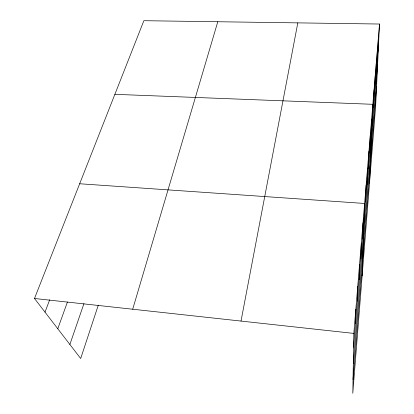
<?xml version="1.0" encoding="UTF-8"?>
<svg xmlns="http://www.w3.org/2000/svg" width="414" height="414" viewBox="0 0 414 414"><rect width="100%" height="100%" fill="white"/><g stroke="black" fill="none" stroke-linecap="round" stroke-linejoin="round"><path stroke-width="0.62" d="M379.509 24.028L353.82 333.41L352.795 393.3L375.658 105.896L379.509 24.028L143.865 20.7L34.491 298.484L80.683 358.519L98.309 305.123M355.517 323.691L355.823 309.32M357.37 301.175L357.732 286.286M359.14 279.59L359.564 264.246M360.842 258.885L361.318 243.137M362.478 239.007L362.995 222.892M362.131 275.91L364.61 203.471L79.664 183.759M365.515 202.063L366.116 185.353M366.928 184.877L367.565 167.918M368.289 168.307L368.957 151.131M369.604 152.316L370.297 134.954M370.872 136.884L371.596 119.356M369.516 183.128L372.843 104.307L114.875 94.325M373.283 107.568L374.049 89.771M374.427 93.636L375.219 75.731M375.534 80.15L376.347 62.162M376.611 67.099L377.433 49.033M377.646 54.457L378.489 36.328M353.297 363.854L377.599 64.667M353.033 379.457L376.58 86.272M353.582 347.206L378.655 42.202M241.02 321.073L297.811 22.873M132.703 309.227L217.79 21.745M69.873 344.474L83.938 303.633M57.784 328.763L67.435 302.013M45.002 312.146L49.69 299.762M34.491 298.484L353.82 333.41"/></g></svg>
